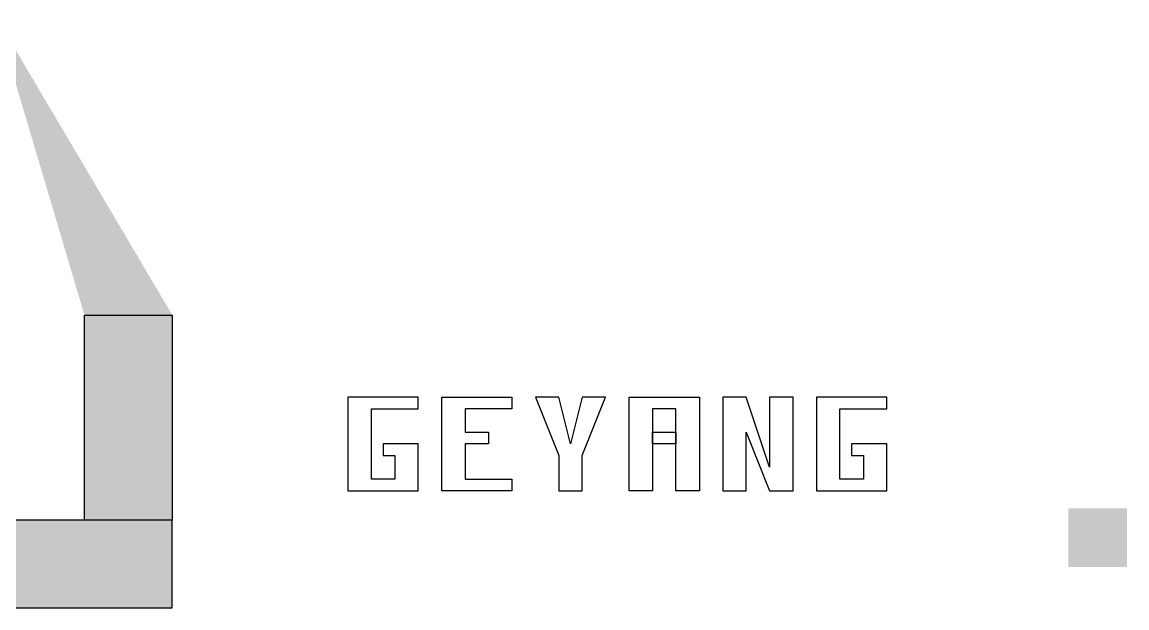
# Model space of a CAD drawing. Extents: x -200 to 7200, y -200 to 2100.
# Drawn here: x 6022 to 6965, y 0 to 500 of the extents above; entities that cross this region are included whole.
import ezdxf

# ---------------------------------------------------------------- set-up
doc = ezdxf.new("R2010")
doc.units = 0
doc.layers.add('GAP', color=1, linetype='continuous')

# ---------------------------------------------------------------- blocks, each defined once
blk = doc.blocks.new('R1C3BGAP')
at = {"layer": 'gap'}
for points in [[(6300, 100), (6360, 100), (6360, 140), (6330, 140), (6330, 130), (6340, 130), (6340, 110), (6320, 110), (6320, 170), (6360, 170), (6360, 180), (6300, 180), (6300, 100), (6300, 100)], [(6380, 100), (6380, 180), (6440, 180), (6440, 170), (6400, 170), (6400, 150), (6420, 150), (6420, 140), (6400, 140), (6400, 110), (6440, 110), (6440, 100), (6380, 100), (6380, 100)], [(6480, 100), (6500, 100), (6500, 130), (6520, 180), (6500, 180), (6490, 140), (6480, 180), (6460, 180), (6480, 130), (6480, 100), (6480, 100)], [(6540, 100), (6540, 180), (6600, 180), (6600, 100), (6580, 100), (6580, 170), (6560, 170), (6560, 100), (6540, 100)], [(6620, 100), (6640, 100), (6640, 150), (6660, 100), (6680, 100), (6680, 180), (6660, 180), (6660, 120), (6640, 180), (6620, 180), (6620, 100), (6620, 100)], [(6700, 100), (6760, 100), (6760, 140), (6730, 140), (6730, 130), (6740, 130), (6740, 110), (6720, 110), (6720, 170), (6760, 170), (6760, 180), (6700, 180), (6700, 100), (6700, 100)], [(6560, 140), (6560, 150), (6580, 150), (6580, 140), (6560, 140)]]:
    blk.add_lwpolyline(points, dxfattribs=at)
blk = doc.blocks.new('R1C3B')
for points in [[(6075, 75), (6075, 250), (6150, 250), (6150, 75), (6075, 75)], [(6150, 0), (6150, 75), (5850, 75), (5850, 0), (6150, 0)]]:
    blk.add_lwpolyline(points)
for points in [[(6075, 250), (6000.75, 500), (6150, 250), (6002.25, 500)], [(6075, 75), (6075, 250), (6150, 75), (6150, 250)], [(6150, 0), (6150, 75), (5850, 0), (5850, 75)]]:
    blk.add_solid(points)
at = {"layer": 'gap'}
for points in [[(6915, 85), (6940, 85), (6915, 35), (6940, 35)], [(6965, 35), (6940, 35), (6965, 85), (6940, 85)], [(6965, 35), (6965, 60), (6915, 35), (6915, 60)], [(6915, 35), (6915, 60), (6965, 35), (6965, 60)]]:
    blk.add_solid(points, dxfattribs=at)

msp = doc.modelspace()

# ---------------------------------------------------------------- block references
msp.add_blockref('R1C3B', (0, 0))
at = {"layer": 'gap'}
msp.add_blockref('R1C3BGAP', (0, 0), dxfattribs=at)

doc.saveas('drawing.dxf')
